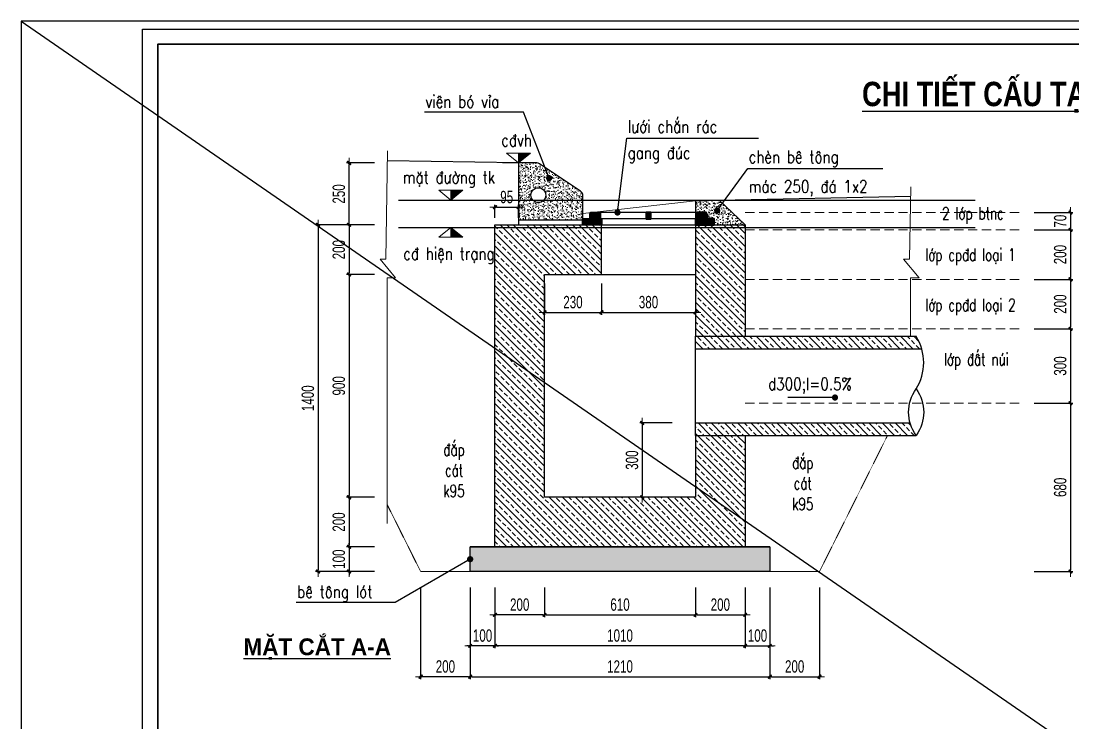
# Model space of a CAD drawing. Header units: inches. Extents: x 144032 to 217447, y 5454 to 57833.
# Drawn here: x 168400 to 172647, y 39862 to 42696 of the extents above; entities that cross this region are included whole.
import ezdxf
from ezdxf.enums import TextEntityAlignment as Align

# ---------------------------------------------------------------- set-up
doc = ezdxf.new("R2010")
doc.units = ezdxf.units.IN
doc.header["$MEASUREMENT"] = 0
doc.linetypes.add('HIDDEN', pattern=[0.375, 0.25, -0.125])
for name, color, linetype, lineweight in [('2 - Text2', 2, 'Continuous', 20), ('Cat', 6, 'HIDDEN', 30), ('LC Dim', 8, 'Continuous', 18), ('LC Hatch', 252, 'Continuous', 9), ('LC MANH DUT', 35, 'HIDDEN', 5), ('LC Net dam 1', 30, 'Continuous', 30), ('LC Net dam2', 6, 'Continuous', 40), ('LC Net thay', 7, 'Continuous', 25), ('LC Text1', 3, 'Continuous', 20), ('LC Text2', 7, 'Continuous', 25), ('net thay', 11, 'Continuous', 20), ('THEP', 1, 'Continuous', 35)]:
    doc.layers.add(name, color=color, linetype=linetype, lineweight=lineweight)
doc.layers.add('ENTTNTHIETKE1', color=2, linetype='Continuous')
doc.layers.add('KHUNGTEN', color=5, linetype='Continuous')
doc.layers.add('KCS_Plotter', color=11, linetype='Continuous', plot=False)
doc.styles.add('EG 1', font='')
doc.styles.add('HOATBIF', font='hoatbif.shx', dxfattribs={"width": 0.7})
doc.styles.add('LC 1', font='')
doc.styles.add('LC 3', font='vnsimli.shx', dxfattribs={"width": 0.75})
doc.styles.add('LC3', font='', dxfattribs={"width": 0.8})
doc.styles.add('T1', font='Vnsimli.shx', dxfattribs={"width": 0.7})
doc.styles.get('EG 1').set_extended_font_data('.VnAvantH', bold=True)
doc.styles.get('LC 1').set_extended_font_data('.VnAvantH', bold=True)
doc.styles.get('LC3').set_extended_font_data('.VnArialH', bold=True)
doc.dimstyles.new('1-100(1-25)', dxfattribs={"dimscale": 25, "dimtxt": 2.5, "dimasz": 0.35, "dimexe": 0.5, "dimexo": 0, "dimgap": 0.8, "dimtad": 1, "dimdec": 0, "dimzin": 0, "dimdsep": 46, "dimtxsty": 'HOATBIF', "dimblk1": 'DOT', "dimblk2": 'DOT', "dimsah": 1, "dimcen": -1, "dimdle": 1, "dimclrd": 256, "dimclre": 256, "dimclrt": 4, "dimadec": 3, "dimazin": 2, "dimtfac": 0.333333, "dimtdec": 0, "dimtix": 1, "dimtmove": 2, "dimatfit": 3, "dimldrblk": 'DOT', "dimfxl": 1, "dimtvp": 0.833333, "dimtolj": 1, "dimtzin": 0, "dimarcsym": 0})
pattern_1 = [(50, (-19003.908, 6138.92), (26.8972568, -2.353205), [2.8125, -30.9375]), (355, (-19003.908, 6138.92), (-5.203175, 28.207205), [2.25, -24.75]), (100.451444, (-19001.666, 6138.725), (21.6940818, 25.8539997), [2.3902572, -26.2928292]), (46.1842, (-19003.908, 6146.42), (40.02155, -6.206973), [4.21875, -46.40625]), (96.635635, (-19000.573, 6145.903), (35.049823, 36.5294475), [3.585388, -39.439266]), (351.184164, (-19003.908, 6146.42), (35.049823, 36.5294475), [3.375, -37.125]), (21, (-19000.158, 6144.546), (22.3840145, -15.0982084), [2.8125, -30.9375]), (326, (-19000.158, 6144.546), (9.124325, 27.1931267), [2.25, -24.75]), (71.451445, (-18998.293, 6143.287), (31.508339, 12.0949182), [2.390257, -26.2928292]), (37.5, (-19003.908, 6138.921), (0.45599457, 12.4835195), [0, -24.45, 0, -25.125, 0, -24.84375]), (7.5, (-19003.908, 6138.921), (9.8651077, 14.7904392), [0, -14.325, 0, -23.8875, 0, -9.46875]), (327.5, (-19012.27, 6138.921), (20.01834136, -0.8458077), [0, -9.375, 0, -29.25, 0, -38.8125]), (317.5, (-19016.02, 6138.92), (21.8694814, 3.7539368), [0, -12.1875, 0, -19.425, 0, -27.5625])]
pattern_2 = [(135, (-21920.408, 14412.42), (-26.516504, -26.516504), []), (135, (-21920.408, 14438.937), (-26.516504, -26.516504), [18.75, -9.375])]

# ---------------------------------------------------------------- blocks, each defined once
blk = doc.blocks.new('TIEUDE1')
at = {"layer": '2 - Text2', "color": 7, "style": 'EG 1'}
blk.add_attdef('TIªU§Ò', text='', height=5, dxfattribs=at).set_placement((0, 0), align=Align.BOTTOM_CENTER)
blk.add_attdef('TL', text='', height=3, dxfattribs=at).set_placement((0, -2), align=Align.TOP_CENTER)
blk = doc.blocks.new('Caodo1')
at = {"layer": 'LC Text1'}
blk.add_hatch(color=4, dxfattribs=at).paths.add_polyline_path([(0, 200), (0, 0), (243, 200)])
at = {"layer": 'LC Text1', "color": 4}
for p, q in [((324, 0), (-324, 0)), ((0, 0), (0, 200))]:
    blk.add_line(p, q, dxfattribs=at)
blk.add_lwpolyline([(-243, 200), (243, 200), (0, 0), (0, 0)], close=True, dxfattribs=at)
at = {"layer": 'LC Text1', "color": 4, "style": 'T1', "width": 0.8}
blk.add_attdef('%%P0,00', text='', height=250, dxfattribs=at).set_placement((-39, 460), align=Align.MIDDLE_CENTER)
blk = doc.blocks.new('DOT')
at = {"layer": 'LC Dim'}
blk.add_line((-3, 0), (3, 0), dxfattribs=at)
at = {"layer": 'LC Dim', "color": 4}
blk.add_line((-1, -1), (1, 1), dxfattribs=at)
blk.add_lwpolyline([(0.5, 1), (-1, -0.5), (-0.5, -1), (1, 0.5)], close=True, dxfattribs=at)
blk = doc.blocks.new('TIEUDE2')
at = {"layer": 'LC Text2', "color": 7, "style": 'LC 1'}
blk.add_attdef('%%UTIªU§Ò', text='', height=3.5, dxfattribs=at).set_placement((0, 0), align=Align.BOTTOM_CENTER)
blk.add_attdef('TL', text='', height=2.2, dxfattribs=at).set_placement((0, -1.8), align=Align.TOP_CENTER)
blk = doc.blocks.new('*D169')
at = {"layer": 'Defpoints', "color": 0, "transparency": 16777216}
for p in [(169724.6, 42123.1), (169827.1, 42123.1), (169827.1, 41873.1)]:
    blk.add_point(p, dxfattribs=at)
at = {"layer": 'LC Dim', "lineweight": -2, "transparency": 16777216}
for p, q in [((169827.1, 42123.1), (169714.6, 42123.1)), ((169724.6, 41880.1), (169724.6, 42116.1)), ((169827.1, 41873.1), (169714.6, 41873.1))]:
    blk.add_line(p, q, dxfattribs=at)
at = {"layer": 'LC Dim', "lineweight": -2, "transparency": 16777216, "xscale": 7, "yscale": 7, "zscale": 7}
for p, rotation in [((169724.6, 42123.1), 90), ((169724.6, 41873.1), 270)]:
    blk.add_blockref('DOT', p, dxfattribs=dict(at, rotation=rotation))
at = {"layer": 'LC Dim', "color": 4, "transparency": 16777216, "insert": (169683.6, 41998.1), "char_height": 50, "attachment_point": 5, "rotation": 90, "style": 'HOATBIF'}
blk.add_mtext('\\A1;250', dxfattribs=at)
blk = doc.blocks.new('_Dot')
at = {"color": 0, "linetype": 'ByBlock', "lineweight": -2}
blk.add_line((-0.5, 0), (-1, 0), dxfattribs=at)
at = {"color": 0, "linetype": 'ByBlock', "const_width": 0.5}
blk.add_lwpolyline([(-0.25, 0, 1), (0.25, 0, 1)], format="xyb", close=True, dxfattribs=at)
blk = doc.blocks.new('*D170')
at = {"layer": 'Defpoints', "color": 0, "transparency": 16777216}
for p in [(169827.1, 41873.1), (169724.6, 41673.1), (169827.1, 41673.1)]:
    blk.add_point(p, dxfattribs=at)
at = {"layer": 'LC Dim', "lineweight": -2, "transparency": 16777216}
for p, q in [((169827.1, 41873.1), (169714.6, 41873.1)), ((169724.6, 41866.1), (169724.6, 41680.1)), ((169827.1, 41673.1), (169714.6, 41673.1))]:
    blk.add_line(p, q, dxfattribs=at)
at = {"layer": 'LC Dim', "lineweight": -2, "transparency": 16777216, "xscale": 7, "yscale": 7, "zscale": 7}
for p, rotation in [((169724.6, 41873.1), 90), ((169724.6, 41673.1), 270)]:
    blk.add_blockref('DOT', p, dxfattribs=dict(at, rotation=rotation))
at = {"layer": 'LC Dim', "color": 4, "transparency": 16777216, "insert": (169683.6, 41773.1), "char_height": 50, "attachment_point": 5, "rotation": 90, "style": 'HOATBIF'}
blk.add_mtext('\\A1;200', dxfattribs=at)
blk = doc.blocks.new('*D171')
at = {"layer": 'Defpoints', "color": 0, "transparency": 16777216}
for p in [(169827.1, 41673.1), (169724.6, 40773.1), (169827.1, 40773.1)]:
    blk.add_point(p, dxfattribs=at)
at = {"layer": 'LC Dim', "lineweight": -2, "transparency": 16777216}
for p, q in [((169827.1, 41673.1), (169714.6, 41673.1)), ((169724.6, 41666.1), (169724.6, 40780.1)), ((169827.1, 40773.1), (169714.6, 40773.1))]:
    blk.add_line(p, q, dxfattribs=at)
at = {"layer": 'LC Dim', "lineweight": -2, "transparency": 16777216, "xscale": 7, "yscale": 7, "zscale": 7}
for p, rotation in [((169724.6, 41673.1), 90), ((169724.6, 40773.1), 270)]:
    blk.add_blockref('DOT', p, dxfattribs=dict(at, rotation=rotation))
at = {"layer": 'LC Dim', "color": 4, "transparency": 16777216, "insert": (169683.6, 41223.1), "char_height": 50, "attachment_point": 5, "rotation": 90, "style": 'HOATBIF'}
blk.add_mtext('\\A1;900', dxfattribs=at)
blk = doc.blocks.new('*D172')
at = {"layer": 'Defpoints', "color": 0, "transparency": 16777216}
for p in [(169827.1, 40773.1), (169724.6, 40573.1), (169827.1, 40573.1)]:
    blk.add_point(p, dxfattribs=at)
at = {"layer": 'LC Dim', "lineweight": -2, "transparency": 16777216}
for p, q in [((169827.1, 40773.1), (169714.6, 40773.1)), ((169724.6, 40766.1), (169724.6, 40580.1)), ((169827.1, 40573.1), (169714.6, 40573.1))]:
    blk.add_line(p, q, dxfattribs=at)
at = {"layer": 'LC Dim', "lineweight": -2, "transparency": 16777216, "xscale": 7, "yscale": 7, "zscale": 7}
for p, rotation in [((169724.6, 40773.1), 90), ((169724.6, 40573.1), 270)]:
    blk.add_blockref('DOT', p, dxfattribs=dict(at, rotation=rotation))
at = {"layer": 'LC Dim', "color": 4, "transparency": 16777216, "insert": (169683.6, 40673.1), "char_height": 50, "attachment_point": 5, "rotation": 90, "style": 'HOATBIF'}
blk.add_mtext('\\A1;200', dxfattribs=at)
blk = doc.blocks.new('*D173')
at = {"layer": 'Defpoints', "color": 0, "transparency": 16777216}
for p in [(169827.1, 40573.1), (169724.6, 40473.1), (169827.1, 40473.1)]:
    blk.add_point(p, dxfattribs=at)
at = {"layer": 'LC Dim', "lineweight": -2, "transparency": 16777216}
for p, q in [((169827.1, 40573.1), (169714.6, 40573.1)), ((169724.6, 40580.1), (169724.6, 40587.1)), ((169724.6, 40573.1), (169724.6, 40473.1)), ((169827.1, 40473.1), (169714.6, 40473.1)), ((169724.6, 40466.1), (169724.6, 40459.1))]:
    blk.add_line(p, q, dxfattribs=at)
at = {"layer": 'LC Dim', "lineweight": -2, "transparency": 16777216, "xscale": 7, "yscale": 7, "zscale": 7}
for p, rotation in [((169724.6, 40573.1), 270), ((169724.6, 40473.1), 90)]:
    blk.add_blockref('DOT', p, dxfattribs=dict(at, rotation=rotation))
at = {"layer": 'LC Dim', "color": 4, "transparency": 16777216, "insert": (169683.6, 40523.1), "char_height": 50, "attachment_point": 5, "rotation": 90, "style": 'HOATBIF'}
blk.add_mtext('\\A1;100', dxfattribs=at)
blk = doc.blocks.new('*D174')
at = {"layer": 'Defpoints', "color": 0, "transparency": 16777216}
for p in [(169827.1, 41873.1), (169599.6, 40473.1), (169827.1, 40473.1)]:
    blk.add_point(p, dxfattribs=at)
at = {"layer": 'LC Dim', "lineweight": -2, "transparency": 16777216}
for p, q in [((169827.1, 41873.1), (169589.6, 41873.1)), ((169599.6, 41866.1), (169599.6, 40480.1)), ((169827.1, 40473.1), (169589.6, 40473.1))]:
    blk.add_line(p, q, dxfattribs=at)
at = {"layer": 'LC Dim', "lineweight": -2, "transparency": 16777216, "xscale": 7, "yscale": 7, "zscale": 7}
for p, rotation in [((169599.6, 41873.1), 90), ((169599.6, 40473.1), 270)]:
    blk.add_blockref('DOT', p, dxfattribs=dict(at, rotation=rotation))
at = {"layer": 'LC Dim', "color": 4, "transparency": 16777216, "insert": (169558.6, 41173.1), "char_height": 50, "attachment_point": 5, "rotation": 90, "style": 'HOATBIF'}
blk.add_mtext('\\A1;1400', dxfattribs=at)
blk = doc.blocks.new('*D175')
at = {"layer": 'Defpoints', "color": 0, "transparency": 16777216}
for p in [(170513.7, 40408.9), (171123.7, 40408.9), (171123.7, 40298.4)]:
    blk.add_point(p, dxfattribs=at)
at = {"layer": 'LC Dim', "lineweight": -2, "transparency": 16777216}
for p, q in [((170513.7, 40408.9), (170513.7, 40288.4)), ((171123.7, 40408.9), (171123.7, 40288.4)), ((170520.7, 40298.4), (171116.7, 40298.4))]:
    blk.add_line(p, q, dxfattribs=at)
at = {"layer": 'LC Dim', "lineweight": -2, "transparency": 16777216, "xscale": 7, "yscale": 7, "zscale": 7, "rotation": 180}
blk.add_blockref('DOT', (170513.7, 40298.4), dxfattribs=at)
at = {"layer": 'LC Dim', "lineweight": -2, "transparency": 16777216, "xscale": 7, "yscale": 7, "zscale": 7}
blk.add_blockref('DOT', (171123.7, 40298.4), dxfattribs=at)
at = {"layer": 'LC Dim', "color": 4, "transparency": 16777216, "insert": (170818.7, 40339.4), "char_height": 50, "attachment_point": 5, "style": 'HOATBIF'}
blk.add_mtext('\\A1;610', dxfattribs=at)
blk = doc.blocks.new('*D176')
at = {"layer": 'Defpoints', "color": 0, "transparency": 16777216}
for p in [(171123.7, 40408.9), (171323.7, 40408.9), (171323.7, 40298.4)]:
    blk.add_point(p, dxfattribs=at)
at = {"layer": 'LC Dim', "lineweight": -2, "transparency": 16777216}
for p, q in [((171123.7, 40408.9), (171123.7, 40288.4)), ((171323.7, 40408.9), (171323.7, 40288.4)), ((171130.7, 40298.4), (171316.7, 40298.4))]:
    blk.add_line(p, q, dxfattribs=at)
at = {"layer": 'LC Dim', "lineweight": -2, "transparency": 16777216, "xscale": 7, "yscale": 7, "zscale": 7, "rotation": 180}
blk.add_blockref('DOT', (171123.7, 40298.4), dxfattribs=at)
at = {"layer": 'LC Dim', "lineweight": -2, "transparency": 16777216, "xscale": 7, "yscale": 7, "zscale": 7}
blk.add_blockref('DOT', (171323.7, 40298.4), dxfattribs=at)
at = {"layer": 'LC Dim', "color": 4, "transparency": 16777216, "insert": (171223.7, 40339.4), "char_height": 50, "attachment_point": 5, "style": 'HOATBIF'}
blk.add_mtext('\\A1;200', dxfattribs=at)
blk = doc.blocks.new('*D177')
at = {"layer": 'Defpoints', "color": 0, "transparency": 16777216}
for p in [(170313.7, 40408.9), (170513.7, 40408.9), (170313.7, 40298.4)]:
    blk.add_point(p, dxfattribs=at)
at = {"layer": 'LC Dim', "lineweight": -2, "transparency": 16777216}
for p, q in [((170313.7, 40408.9), (170313.7, 40288.4)), ((170513.7, 40408.9), (170513.7, 40288.4)), ((170506.7, 40298.4), (170320.7, 40298.4))]:
    blk.add_line(p, q, dxfattribs=at)
at = {"layer": 'LC Dim', "lineweight": -2, "transparency": 16777216, "xscale": 7, "yscale": 7, "zscale": 7, "rotation": 180}
blk.add_blockref('DOT', (170313.7, 40298.4), dxfattribs=at)
at = {"layer": 'LC Dim', "lineweight": -2, "transparency": 16777216, "xscale": 7, "yscale": 7, "zscale": 7}
blk.add_blockref('DOT', (170513.7, 40298.4), dxfattribs=at)
at = {"layer": 'LC Dim', "color": 4, "transparency": 16777216, "insert": (170413.7, 40339.4), "char_height": 50, "attachment_point": 5, "style": 'HOATBIF'}
blk.add_mtext('\\A1;200', dxfattribs=at)
blk = doc.blocks.new('*D178')
at = {"layer": 'Defpoints', "color": 0, "transparency": 16777216}
for p in [(170313.7, 40408.9), (171323.7, 40408.9), (170313.7, 40173.4)]:
    blk.add_point(p, dxfattribs=at)
at = {"layer": 'LC Dim', "lineweight": -2, "transparency": 16777216}
for p, q in [((170313.7, 40408.9), (170313.7, 40163.4)), ((171323.7, 40408.9), (171323.7, 40163.4)), ((171316.7, 40173.4), (170320.7, 40173.4))]:
    blk.add_line(p, q, dxfattribs=at)
at = {"layer": 'LC Dim', "lineweight": -2, "transparency": 16777216, "xscale": 7, "yscale": 7, "zscale": 7, "rotation": 180}
blk.add_blockref('DOT', (170313.7, 40173.4), dxfattribs=at)
at = {"layer": 'LC Dim', "lineweight": -2, "transparency": 16777216, "xscale": 7, "yscale": 7, "zscale": 7}
blk.add_blockref('DOT', (171323.7, 40173.4), dxfattribs=at)
at = {"layer": 'LC Dim', "color": 4, "transparency": 16777216, "insert": (170818.7, 40214.4), "char_height": 50, "attachment_point": 5, "style": 'HOATBIF'}
blk.add_mtext('\\A1;1010', dxfattribs=at)
blk = doc.blocks.new('*D179')
at = {"layer": 'Defpoints', "color": 0, "transparency": 16777216}
for p in [(170213.7, 40408.9), (170313.7, 40408.9), (170213.7, 40173.4)]:
    blk.add_point(p, dxfattribs=at)
at = {"layer": 'LC Dim', "lineweight": -2, "transparency": 16777216}
for p, q in [((170213.7, 40408.9), (170213.7, 40163.4)), ((170313.7, 40408.9), (170313.7, 40163.4)), ((170206.7, 40173.4), (170199.7, 40173.4)), ((170313.7, 40173.4), (170213.7, 40173.4)), ((170320.7, 40173.4), (170327.7, 40173.4))]:
    blk.add_line(p, q, dxfattribs=at)
at = {"layer": 'LC Dim', "lineweight": -2, "transparency": 16777216, "xscale": 7, "yscale": 7, "zscale": 7}
blk.add_blockref('DOT', (170213.7, 40173.4), dxfattribs=at)
at = {"layer": 'LC Dim', "lineweight": -2, "transparency": 16777216, "xscale": 7, "yscale": 7, "zscale": 7, "rotation": 180}
blk.add_blockref('DOT', (170313.7, 40173.4), dxfattribs=at)
at = {"layer": 'LC Dim', "color": 4, "transparency": 16777216, "insert": (170263.7, 40214.4), "char_height": 50, "attachment_point": 5, "style": 'HOATBIF'}
blk.add_mtext('\\A1;100', dxfattribs=at)
blk = doc.blocks.new('*D180')
at = {"layer": 'Defpoints', "color": 0, "transparency": 16777216}
for p in [(171323.7, 40408.9), (171423.7, 40408.9), (171423.7, 40173.4)]:
    blk.add_point(p, dxfattribs=at)
at = {"layer": 'LC Dim', "lineweight": -2, "transparency": 16777216}
for p, q in [((171323.7, 40408.9), (171323.7, 40163.4)), ((171423.7, 40408.9), (171423.7, 40163.4)), ((171316.7, 40173.4), (171309.7, 40173.4)), ((171323.7, 40173.4), (171423.7, 40173.4)), ((171430.7, 40173.4), (171437.7, 40173.4))]:
    blk.add_line(p, q, dxfattribs=at)
at = {"layer": 'LC Dim', "lineweight": -2, "transparency": 16777216, "xscale": 7, "yscale": 7, "zscale": 7}
blk.add_blockref('DOT', (171323.7, 40173.4), dxfattribs=at)
at = {"layer": 'LC Dim', "lineweight": -2, "transparency": 16777216, "xscale": 7, "yscale": 7, "zscale": 7, "rotation": 180}
blk.add_blockref('DOT', (171423.7, 40173.4), dxfattribs=at)
at = {"layer": 'LC Dim', "color": 4, "transparency": 16777216, "insert": (171373.7, 40214.4), "char_height": 50, "attachment_point": 5, "style": 'HOATBIF'}
blk.add_mtext('\\A1;100', dxfattribs=at)
blk = doc.blocks.new('*D181')
at = {"layer": 'Defpoints', "color": 0, "transparency": 16777216}
for p in [(171423.7, 40408.9), (171623.7, 40408.9), (171623.7, 40048.4)]:
    blk.add_point(p, dxfattribs=at)
at = {"layer": 'LC Dim', "lineweight": -2, "transparency": 16777216}
for p, q in [((171423.7, 40408.9), (171423.7, 40038.4)), ((171623.7, 40408.9), (171623.7, 40038.4)), ((171430.7, 40048.4), (171616.7, 40048.4))]:
    blk.add_line(p, q, dxfattribs=at)
at = {"layer": 'LC Dim', "lineweight": -2, "transparency": 16777216, "xscale": 7, "yscale": 7, "zscale": 7, "rotation": 180}
blk.add_blockref('DOT', (171423.7, 40048.4), dxfattribs=at)
at = {"layer": 'LC Dim', "lineweight": -2, "transparency": 16777216, "xscale": 7, "yscale": 7, "zscale": 7}
blk.add_blockref('DOT', (171623.7, 40048.4), dxfattribs=at)
at = {"layer": 'LC Dim', "color": 4, "transparency": 16777216, "insert": (171523.7, 40089.4), "char_height": 50, "attachment_point": 5, "style": 'HOATBIF'}
blk.add_mtext('\\A1;200', dxfattribs=at)
blk = doc.blocks.new('*D182')
at = {"layer": 'Defpoints', "color": 0, "transparency": 16777216}
for p in [(170013.7, 40408.9), (170213.7, 40408.9), (170013.7, 40048.4)]:
    blk.add_point(p, dxfattribs=at)
at = {"layer": 'LC Dim', "lineweight": -2, "transparency": 16777216}
for p, q in [((170013.7, 40408.9), (170013.7, 40038.4)), ((170213.7, 40408.9), (170213.7, 40038.4)), ((170206.7, 40048.4), (170020.7, 40048.4))]:
    blk.add_line(p, q, dxfattribs=at)
at = {"layer": 'LC Dim', "lineweight": -2, "transparency": 16777216, "xscale": 7, "yscale": 7, "zscale": 7, "rotation": 180}
blk.add_blockref('DOT', (170013.7, 40048.4), dxfattribs=at)
at = {"layer": 'LC Dim', "lineweight": -2, "transparency": 16777216, "xscale": 7, "yscale": 7, "zscale": 7}
blk.add_blockref('DOT', (170213.7, 40048.4), dxfattribs=at)
at = {"layer": 'LC Dim', "color": 4, "transparency": 16777216, "insert": (170113.7, 40089.4), "char_height": 50, "attachment_point": 5, "style": 'HOATBIF'}
blk.add_mtext('\\A1;200', dxfattribs=at)
blk = doc.blocks.new('*D183')
at = {"layer": 'Defpoints', "color": 0, "transparency": 16777216}
for p in [(170213.7, 40408.9), (171423.7, 40408.9), (171423.7, 40048.4)]:
    blk.add_point(p, dxfattribs=at)
at = {"layer": 'LC Dim', "lineweight": -2, "transparency": 16777216}
for p, q in [((170213.7, 40408.9), (170213.7, 40038.4)), ((171423.7, 40408.9), (171423.7, 40038.4)), ((170220.7, 40048.4), (171416.7, 40048.4))]:
    blk.add_line(p, q, dxfattribs=at)
at = {"layer": 'LC Dim', "lineweight": -2, "transparency": 16777216, "xscale": 7, "yscale": 7, "zscale": 7, "rotation": 180}
blk.add_blockref('DOT', (170213.7, 40048.4), dxfattribs=at)
at = {"layer": 'LC Dim', "lineweight": -2, "transparency": 16777216, "xscale": 7, "yscale": 7, "zscale": 7}
blk.add_blockref('DOT', (171423.7, 40048.4), dxfattribs=at)
at = {"layer": 'LC Dim', "color": 4, "transparency": 16777216, "insert": (170818.7, 40089.4), "char_height": 50, "attachment_point": 5, "style": 'HOATBIF'}
blk.add_mtext('\\A1;1210', dxfattribs=at)
blk = doc.blocks.new('*D184')
at = {"layer": 'Defpoints', "color": 0, "transparency": 16777216}
for p in [(171029.1, 41073.1), (170908.1, 40773.1), (171029.1, 40773.1)]:
    blk.add_point(p, dxfattribs=at)
at = {"layer": 'LC Dim', "lineweight": -2, "transparency": 16777216}
for p, q in [((171029.1, 41073.1), (170898.1, 41073.1)), ((170908.1, 41066.1), (170908.1, 40780.1)), ((171029.1, 40773.1), (170898.1, 40773.1))]:
    blk.add_line(p, q, dxfattribs=at)
at = {"layer": 'LC Dim', "lineweight": -2, "transparency": 16777216, "xscale": 7, "yscale": 7, "zscale": 7}
for p, rotation in [((170908.1, 41073.1), 90), ((170908.1, 40773.1), 270)]:
    blk.add_blockref('DOT', p, dxfattribs=dict(at, rotation=rotation))
at = {"layer": 'LC Dim', "color": 4, "transparency": 16777216, "insert": (170867.1, 40923.1), "char_height": 50, "attachment_point": 5, "rotation": 90, "style": 'HOATBIF'}
blk.add_mtext('\\A1;300', dxfattribs=at)
blk = doc.blocks.new('*D185')
at = {"layer": 'Defpoints', "color": 0, "transparency": 16777216}
for p in [(170408.7, 41944.4), (170313.7, 41901.9), (170408.7, 41901.9)]:
    blk.add_point(p, dxfattribs=at)
at = {"layer": 'LC Dim', "lineweight": -2, "transparency": 16777216}
for p, q in [((170313.7, 41901.9), (170313.7, 41954.4)), ((170320.7, 41944.4), (170401.7, 41944.4)), ((170408.7, 41901.9), (170408.7, 41954.4))]:
    blk.add_line(p, q, dxfattribs=at)
at = {"layer": 'LC Dim', "lineweight": -2, "transparency": 16777216, "xscale": 7, "yscale": 7, "zscale": 7, "rotation": 180}
blk.add_blockref('DOT', (170313.7, 41944.4), dxfattribs=at)
at = {"layer": 'LC Dim', "lineweight": -2, "transparency": 16777216, "xscale": 7, "yscale": 7, "zscale": 7}
blk.add_blockref('DOT', (170408.7, 41944.4), dxfattribs=at)
at = {"layer": 'LC Dim', "color": 4, "transparency": 16777216, "insert": (170361.2, 41985.4), "char_height": 50, "attachment_point": 5, "style": 'HOATBIF'}
blk.add_mtext('\\A1;95', dxfattribs=at)
blk = doc.blocks.new('*D186')
at = {"layer": 'Defpoints', "color": 0, "transparency": 16777216}
for p in [(170513.7, 41636.9), (170743.7, 41636.9), (170743.7, 41519.9)]:
    blk.add_point(p, dxfattribs=at)
at = {"layer": 'LC Dim', "lineweight": -2, "transparency": 16777216}
for p, q in [((170513.7, 41636.9), (170513.7, 41509.9)), ((170743.7, 41636.9), (170743.7, 41509.9)), ((170520.7, 41519.9), (170736.7, 41519.9))]:
    blk.add_line(p, q, dxfattribs=at)
at = {"layer": 'LC Dim', "lineweight": -2, "transparency": 16777216, "xscale": 7, "yscale": 7, "zscale": 7, "rotation": 180}
blk.add_blockref('DOT', (170513.7, 41519.9), dxfattribs=at)
at = {"layer": 'LC Dim', "lineweight": -2, "transparency": 16777216, "xscale": 7, "yscale": 7, "zscale": 7}
blk.add_blockref('DOT', (170743.7, 41519.9), dxfattribs=at)
at = {"layer": 'LC Dim', "color": 4, "transparency": 16777216, "insert": (170628.7, 41560.9), "char_height": 50, "attachment_point": 5, "style": 'HOATBIF'}
blk.add_mtext('\\A1;230', dxfattribs=at)
blk = doc.blocks.new('*D187')
at = {"layer": 'Defpoints', "color": 0, "transparency": 16777216}
for p in [(170743.7, 41636.9), (171123.7, 41636.9), (171123.7, 41519.9)]:
    blk.add_point(p, dxfattribs=at)
at = {"layer": 'LC Dim', "lineweight": -2, "transparency": 16777216}
for p, q in [((170743.7, 41636.9), (170743.7, 41509.9)), ((171123.7, 41636.9), (171123.7, 41509.9)), ((170750.7, 41519.9), (171116.7, 41519.9))]:
    blk.add_line(p, q, dxfattribs=at)
at = {"layer": 'LC Dim', "lineweight": -2, "transparency": 16777216, "xscale": 7, "yscale": 7, "zscale": 7, "rotation": 180}
blk.add_blockref('DOT', (170743.7, 41519.9), dxfattribs=at)
at = {"layer": 'LC Dim', "lineweight": -2, "transparency": 16777216, "xscale": 7, "yscale": 7, "zscale": 7}
blk.add_blockref('DOT', (171123.7, 41519.9), dxfattribs=at)
at = {"layer": 'LC Dim', "color": 4, "transparency": 16777216, "insert": (170933.7, 41560.9), "char_height": 50, "attachment_point": 5, "style": 'HOATBIF'}
blk.add_mtext('\\A1;380', dxfattribs=at)
blk = doc.blocks.new('*D545')
at = {"layer": 'Defpoints', "color": 0, "transparency": 16777216}
for p in [(172491, 41923.2), (172491, 41853.2), (172637, 41853.2)]:
    blk.add_point(p, dxfattribs=at)
at = {"layer": 'LC Dim', "lineweight": -2, "transparency": 16777216}
for p, q in [((172491, 41923.2), (172647, 41923.2)), ((172637, 41930.2), (172637, 41937.2)), ((172637, 41923.2), (172637, 41853.2)), ((172491, 41853.2), (172647, 41853.2)), ((172637, 41846.2), (172637, 41839.2))]:
    blk.add_line(p, q, dxfattribs=at)
at = {"layer": 'LC Dim', "lineweight": -2, "transparency": 16777216, "xscale": 7, "yscale": 7, "zscale": 7}
for p, rotation in [((172637, 41923.2), 270), ((172637, 41853.2), 90)]:
    blk.add_blockref('DOT', p, dxfattribs=dict(at, rotation=rotation))
at = {"layer": 'LC Dim', "color": 4, "transparency": 16777216, "insert": (172596, 41888.2), "char_height": 50, "attachment_point": 5, "rotation": 90, "style": 'HOATBIF'}
blk.add_mtext('\\A1;70', dxfattribs=at)
blk = doc.blocks.new('*D546')
at = {"layer": 'Defpoints', "color": 0, "transparency": 16777216}
for p in [(172491, 41853.2), (172491, 41653.2), (172637, 41653.2)]:
    blk.add_point(p, dxfattribs=at)
at = {"layer": 'LC Dim', "lineweight": -2, "transparency": 16777216}
for p, q in [((172491, 41853.2), (172647, 41853.2)), ((172637, 41846.2), (172637, 41660.2)), ((172491, 41653.2), (172647, 41653.2))]:
    blk.add_line(p, q, dxfattribs=at)
at = {"layer": 'LC Dim', "lineweight": -2, "transparency": 16777216, "xscale": 7, "yscale": 7, "zscale": 7}
for p, rotation in [((172637, 41853.2), 90), ((172637, 41653.2), 270)]:
    blk.add_blockref('DOT', p, dxfattribs=dict(at, rotation=rotation))
at = {"layer": 'LC Dim', "color": 4, "transparency": 16777216, "insert": (172596, 41753.2), "char_height": 50, "attachment_point": 5, "rotation": 90, "style": 'HOATBIF'}
blk.add_mtext('\\A1;200', dxfattribs=at)
blk = doc.blocks.new('*D547')
at = {"layer": 'Defpoints', "color": 0, "transparency": 16777216}
for p in [(172491, 41653.2), (172491, 41453.2), (172637, 41453.2)]:
    blk.add_point(p, dxfattribs=at)
at = {"layer": 'LC Dim', "lineweight": -2, "transparency": 16777216}
for p, q in [((172491, 41653.2), (172647, 41653.2)), ((172637, 41646.2), (172637, 41460.2)), ((172491, 41453.2), (172647, 41453.2))]:
    blk.add_line(p, q, dxfattribs=at)
at = {"layer": 'LC Dim', "lineweight": -2, "transparency": 16777216, "xscale": 7, "yscale": 7, "zscale": 7}
for p, rotation in [((172637, 41653.2), 90), ((172637, 41453.2), 270)]:
    blk.add_blockref('DOT', p, dxfattribs=dict(at, rotation=rotation))
at = {"layer": 'LC Dim', "color": 4, "transparency": 16777216, "insert": (172596, 41553.2), "char_height": 50, "attachment_point": 5, "rotation": 90, "style": 'HOATBIF'}
blk.add_mtext('\\A1;200', dxfattribs=at)
blk = doc.blocks.new('*D548')
at = {"layer": 'Defpoints', "color": 0, "transparency": 16777216}
for p in [(172491, 41453.2), (172491, 41153.2), (172637, 41153.2)]:
    blk.add_point(p, dxfattribs=at)
at = {"layer": 'LC Dim', "lineweight": -2, "transparency": 16777216}
for p, q in [((172491, 41453.2), (172647, 41453.2)), ((172637, 41446.2), (172637, 41160.2)), ((172491, 41153.2), (172647, 41153.2))]:
    blk.add_line(p, q, dxfattribs=at)
at = {"layer": 'LC Dim', "lineweight": -2, "transparency": 16777216, "xscale": 7, "yscale": 7, "zscale": 7}
for p, rotation in [((172637, 41453.2), 90), ((172637, 41153.2), 270)]:
    blk.add_blockref('DOT', p, dxfattribs=dict(at, rotation=rotation))
at = {"layer": 'LC Dim', "color": 4, "transparency": 16777216, "insert": (172596, 41303.2), "char_height": 50, "attachment_point": 5, "rotation": 90, "style": 'HOATBIF'}
blk.add_mtext('\\A1;300', dxfattribs=at)
blk = doc.blocks.new('*D549')
at = {"layer": 'Defpoints', "color": 0, "transparency": 16777216}
for p in [(172491, 41153.2), (172491, 40473.1), (172637, 40473.1)]:
    blk.add_point(p, dxfattribs=at)
at = {"layer": 'LC Dim', "lineweight": -2, "transparency": 16777216}
for p, q in [((172491, 41153.2), (172647, 41153.2)), ((172637, 41146.2), (172637, 40480.1)), ((172491, 40473.1), (172647, 40473.1))]:
    blk.add_line(p, q, dxfattribs=at)
at = {"layer": 'LC Dim', "lineweight": -2, "transparency": 16777216, "xscale": 7, "yscale": 7, "zscale": 7}
for p, rotation in [((172637, 41153.2), 90), ((172637, 40473.1), 270)]:
    blk.add_blockref('DOT', p, dxfattribs=dict(at, rotation=rotation))
at = {"layer": 'LC Dim', "color": 4, "transparency": 16777216, "insert": (172596, 40813.2), "char_height": 50, "attachment_point": 5, "rotation": 90, "style": 'HOATBIF'}
blk.add_mtext('\\A1;680', dxfattribs=at)
blk = doc.blocks.new('khung vpn')
at = {"layer": 'Defpoints'}
for p, q in [((52556.46, -4195.446), (52498.758, -4195.446)), ((52498.758, -4195.446), (52498.758, -4235.276))]:
    blk.add_line(p, q, dxfattribs=at)
at = {"layer": 'KHUNGTEN'}
blk.add_lwpolyline([(52556.243, -4234.885), (52502.048, -4234.885), (52502.048, -4195.662), (52556.243, -4195.662)], close=True, dxfattribs=at)
at = {"layer": 'THEP'}
blk.add_lwpolyline([(52555.832, -4234.474), (52502.459, -4234.474), (52502.459, -4196.073), (52555.832, -4196.073)], close=True, dxfattribs=at)

msp = doc.modelspace()

# ---------------------------------------------------------------- hatches: boundary and pattern name
at = {"layer": 'LC Hatch'}
h = msp.add_hatch(dxfattribs=at)
h.set_pattern_fill('AR-CONC', color=256, scale=3.75, style=0)
h.set_pattern_definition(pattern_1)
h.paths.add_polyline_path([(170408.7, 41893.1), (170408.7, 42123.1), (170482.6, 42123.1, -0.148063), (170493.7, 42119.8), (170659.8, 42009.1, -0.250765), (170668.7, 41992.4), (170668.7, 41893.1)])
h.paths.add_polyline_path([(170518.7, 41993.1, 1), (170458.7, 41993.1, 1)], flags=16)
h = msp.add_hatch(dxfattribs=at)
h.set_pattern_fill('AR-CONC', color=256, scale=3.75, style=0)
h.set_pattern_definition(pattern_1)
h.paths.add_polyline_path([(171160.8, 41971.3), (171218.3, 41973.2), (171323.7, 41873.1), (171123.7, 41873.1), (171123.7, 41970.1), (171160.8, 41970.1)])
h = msp.add_hatch(dxfattribs=at)
h.set_pattern_fill('ANSI37', color=8, scale=20, style=0)
h.set_pattern_definition([(45, (158869.8276, 43331.537), (-1.76776695, 1.76776695), []), (135, (158869.8276, 43331.537), (-1.76776695, -1.76776695), [])])
h.paths.add_polyline_path([(170668.7, 41873.1), (170668.7, 41898.1), (170698.7, 41898.1), (170698.7, 41919.1, -0.414214), (170702.7, 41923.1), (170714.7, 41923.1, -0.414214), (170718.7, 41919.1), (170718.7, 41898.1), (170743.7, 41898.1), (170743.7, 41873.1)])
h = msp.add_hatch(dxfattribs=at)
h.set_pattern_fill('ANSI37', color=8, scale=20, style=0)
h.set_pattern_definition([(45, (232305.4154, 66991.1475), (-1.76776695, 1.76776695), []), (135, (232305.4154, 66991.1475), (-1.76776695, -1.76776695), [])])
h.paths.add_polyline_path([(171128.7, 41923.1), (171144.7, 41923.1, -0.414214), (171148.7, 41919.1), (171148.7, 41898.1), (171128.7, 41898.1)])
h.paths.add_polyline_path([(170923.7, 41923.1), (170943.7, 41923.1), (170943.7, 41898.1), (170923.7, 41898.1)])
h.paths.add_polyline_path([(170718.7, 41919.1, -0.414214), (170722.7, 41923.1), (170738.7, 41923.1), (170738.7, 41898.1), (170718.7, 41898.1)])
h = msp.add_hatch(dxfattribs=at)
h.set_pattern_fill('ANSI37', color=8, scale=20, style=0)
h.set_pattern_definition([(45, (-21920.408, 14462.4207), (-1.767766953, 1.767766953), []), (135, (-21920.408, 14462.4207), (-1.767766953, -1.767766953), [])])
h.paths.add_polyline_path([(171198.7, 41873.1), (171198.7, 41898.1), (171168.7, 41898.1), (171168.7, 41919.1, 0.414214), (171164.7, 41923.1), (171152.7, 41923.1, 0.414214), (171148.7, 41919.1), (171148.7, 41898.1), (171123.7, 41898.1), (171123.7, 41873.1)])
h = msp.add_hatch(dxfattribs=at)
h.set_pattern_fill('ANSI33', color=256, scale=150, angle=90)
h.set_pattern_definition(pattern_2)
h.paths.add_polyline_path([(171323.7, 41873.1), (171123.7, 41873.1), (171123.7, 41423.1), (171323.7, 41423.1)])
h.paths.add_polyline_path([(171323.7, 41023.1), (171123.7, 41023.1), (171123.7, 40773.1), (170513.7, 40773.1), (170513.7, 41673.1), (170743.7, 41673.1), (170743.7, 41873.1), (170668.7, 41873.1), (170408.7, 41873.1), (170313.7, 41873.1), (170313.7, 40573.1), (171323.7, 40573.1)])
h = msp.add_hatch(dxfattribs=at)
h.set_pattern_fill('ANSI33', color=256, scale=150, angle=90)
h.set_pattern_definition(pattern_2)
h.paths.add_polyline_path([(172036.6, 41373.1, 0.068721), (172014.1, 41423.1), (171123.7, 41423.1), (171123.7, 41373.1)])
h = msp.add_hatch(dxfattribs=at)
h.set_pattern_fill('ANSI33', color=256, scale=150, angle=90)
h.set_pattern_definition([(135, (-19003.908, 6138.92), (-26.516504, -26.516504), []), (135, (-19003.908, 6165.437), (-26.516504, -26.516504), [18.75, -9.375])])
h.paths.add_polyline_path([(172014.1, 41023.1, -0.087954), (171989.7, 41073.1), (171123.7, 41073.1), (171123.7, 41023.1)])
h = msp.add_hatch(dxfattribs=at)
h.set_pattern_fill('AR-CONC', color=256, scale=3.75, style=0)
h.set_pattern_definition(pattern_1)
h.paths.add_polyline_path([(171423.7, 40473.1), (171423.7, 40573.1), (170213.7, 40573.1), (170213.7, 40473.1)])

# ---------------------------------------------------------------- linework, layer by layer
at = {"layer": 'Cat', "lineweight": 15}
for points in [[(171423.7, 40473.1), (171623.7, 40473.1), (171898.7, 41023.1)], [(170213.7, 40473.1), (170013.7, 40473.1), (169878.6, 40743.4)]]:
    msp.add_lwpolyline(points, dxfattribs=at)
at = {"layer": 'KCS_Plotter'}
msp.add_line((168400.5, 42696.3), (177005.9, 36756.1), dxfattribs=at)
at = {"layer": 'LC Dim'}
for points in [[(169880.4, 42172), (169873.9, 41734.9), (169850.5, 41734.9), (169912.9, 41659), (169878.6, 41659), (169878.6, 40667.6)], [(171993.4, 42027), (171986.9, 41734.9), (171963.5, 41734.9), (172025.9, 41659), (171991.6, 41659), (171991.6, 41423.1)]]:
    msp.add_lwpolyline(points, dxfattribs=at)
at = {"layer": 'LC MANH DUT', "ltscale": 150}
for points in [[(171323.7, 41923.2), (172447.5, 41923.2)], [(171323.7, 41853.2), (172447.5, 41853.2)], [(171323.7, 41653.2), (172447.5, 41653.2)], [(171323.7, 41453.2), (172447.5, 41453.2)], [(171323.7, 41153.2), (172447.5, 41153.2)]]:
    msp.add_lwpolyline(points, dxfattribs=at)
at = {"layer": 'LC Net dam 1'}
for points in [[(170408.7, 42123.1), (169879.8, 42131.1)], [(170313.7, 40573.1), (170313.7, 41873.1), (171323.7, 41873.1), (171218.3, 41973.2)], [(171123.7, 41970.1), (171218.3, 41973.2)], [(171123.7, 41970.1), (171123.7, 41423.1)], [(171218.3, 41973.2), (171992.5, 41988.7)], [(171123.7, 41023.1), (171123.7, 40773.1), (170513.7, 40773.1), (170513.7, 41673.1), (170743.7, 41673.1), (170743.7, 41873.1)], [(171323.7, 41873.1), (171323.7, 41423.1)], [(171323.7, 41023.1), (171323.7, 40573.1)], [(171423.7, 40573.1), (170213.7, 40573.1), (171423.7, 40573.1), (171423.7, 40473.1), (170213.7, 40473.1), (170213.7, 40573.1)]]:
    msp.add_lwpolyline(points, dxfattribs=at)
at = {"layer": 'LC Net dam2'}
msp.add_line((170668.7, 41873.1), (170668.7, 41872.8), dxfattribs=at)
for points in [[(170718.7, 41898.1), (170743.7, 41898.1), (170743.7, 41873.1), (170668.7, 41873.1), (170668.7, 41898.1), (170698.7, 41898.1), (170698.7, 41919.1, -0.414214), (170702.7, 41923.1), (170714.7, 41923.1, -0.414214), (170718.7, 41919.1)], [(170722.7, 41923.1), (170738.7, 41923.1), (170738.7, 41898.1), (170718.7, 41898.1), (170718.7, 41919.1, -0.414214)], [(171148.7, 41898.1), (171123.7, 41898.1), (171123.7, 41873.1), (171198.7, 41873.1), (171198.7, 41898.1), (171168.7, 41898.1), (171168.7, 41919.1, 0.414214), (171164.7, 41923.1), (171152.7, 41923.1, 0.414214), (171148.7, 41919.1)], [(171144.7, 41923.1), (171128.7, 41923.1), (171128.7, 41898.1), (171148.7, 41898.1), (171148.7, 41919.1, 0.414214)]]:
    msp.add_lwpolyline(points, format="xyb", close=True, dxfattribs=at)
msp.add_lwpolyline([(170943.7, 41923.1), (170923.7, 41923.1), (170923.7, 41898.1), (170943.7, 41898.1)], close=True, dxfattribs=at)
msp.add_lwpolyline([(172037.5, 41073.1), (172038.1, 41073.1)], dxfattribs=at)
at = {"layer": 'LC Net thay'}
for p, q in [((171128.7, 41923.1), (170738.7, 41923.1)), ((170408.7, 41893.1), (170408.7, 41873.1)), ((171123.7, 41898.1), (170743.7, 41898.1))]:
    msp.add_line(p, q, dxfattribs=at)
msp.add_lwpolyline([(170408.7, 41893.1), (170668.7, 41893.1), (170668.7, 41992.4, 0.250765), (170659.8, 42009.1), (170493.7, 42119.8, 0.148069), (170482.6, 42123.1), (170408.7, 42123.1)], format="xyb", close=True, dxfattribs=at)
for points in [[(169925, 41973.2), (172253, 41973.2)], [(170408.7, 41873.1), (170668.7, 41873.1), (170668.7, 41893.1)], [(169925, 41863.2), (172253, 41863.2)], [(170743.7, 41673.1), (171123.7, 41673.1)], [(171123.7, 41023.1), (171123.7, 41423.1)], [(171123.7, 41423.1), (172014.1, 41423.1)], [(171123.7, 41373.1), (172036.6, 41373.1)], [(171123.7, 41073.1), (171989.7, 41073.1)], [(171123.7, 41023.1), (172014.1, 41023.1)]]:
    msp.add_lwpolyline(points, dxfattribs=at)
msp.add_lwpolyline([(172014.1, 41210.6, -0.325333), (172014.1, 41023.1, -0.325333), (172014.1, 41210.6, 0.287059), (172014.1, 41423.1)], format="xyb", dxfattribs=at)
msp.add_circle((170488.7, 41993.1), 30, dxfattribs=at)
at = {"layer": 'net thay'}
msp.add_lwpolyline([(171123.7, 41970.1), (170668.7, 41919.7)], dxfattribs=at)

# ---------------------------------------------------------------- block references
at = {"layer": 'ENTTNTHIETKE1', "color": 6, "xscale": 149.1374645994381, "yscale": 149.1374645994381, "zscale": 149.1374645994381}
msp.add_blockref('khung vpn', (-7661131.2, 668394.4), dxfattribs=at)
at = {"layer": 'LC Text1'}
ref = msp.add_blockref('Caodo1', (170408.7, 42123.1), dxfattribs=dict(at, xscale=0.1999999948311597, yscale=0.1999999948311597, zscale=0.1999999948311597))
ref.add_attrib('%%P0,00', 'c®vh', dxfattribs={"layer": 'LC Text2', "height": 50, "style": 'T1', "width": 0.8}).set_placement((170400.9, 42215), align=Align.MIDDLE_CENTER)
ref = msp.add_blockref('Caodo1', (170135.5, 41973.2, 0), dxfattribs=dict(at, xscale=0.2000062016392883, yscale=0.2000062016392883, zscale=0.2000062016392883, rotation=359.999216292062))
ref.add_attrib('%%P0,00', 'mÆt ®\xadêng tk', dxfattribs={"layer": 'LC Text2', "height": 50.002, "rotation": 359.9992, "style": 'T1', "width": 0.8}).set_placement((170127.7, 42065.1, 0), align=Align.MIDDLE_CENTER)
ref = msp.add_blockref('Caodo1', (170135.5, 41863.2, 0), dxfattribs=dict(at, xscale=-0.2000062016392883, yscale=0.2000062016392883, zscale=0.2000062016392883, rotation=179.9992162920602))
ref.add_attrib('%%P0,00', 'c® hiÖn tr¹ng', dxfattribs={"layer": 'LC Text2', "height": 50.002, "rotation": 359.9992, "style": 'T1', "width": 0.8}).set_placement((170127.7, 41757, 0), align=Align.MIDDLE_CENTER)
at = {"layer": 'LC Text2'}
ref = msp.add_blockref('TIEUDE1', (172581.6, 42322.9, 0), dxfattribs=dict(at, xscale=20.00062016392256, yscale=20.00062016392256, zscale=20.00062016392256, rotation=359.999216292062))
ref.add_attrib('TIªU§Ò', '%%Uchi tiÕt cÊu t¹o ga lo¹i 2', dxfattribs={"color": 7, "height": 98.491, "rotation": 359.9992, "style": 'LC3', "width": 0.8}).set_placement((172581.6, 42322.9), align=Align.BOTTOM_CENTER)
ref = msp.add_blockref('TIEUDE2', (169596.1, 40114.9, 0), dxfattribs=dict(at, xscale=20.00062016392256, yscale=20.00062016392256, zscale=20.00062016392256, rotation=359.999216292062))
ref.add_attrib('%%UTIªU§Ò', '%%UmÆt c¾t a-a', dxfattribs={"color": 7, "height": 67.925, "rotation": 359.9992, "style": 'LC 1'}).set_placement((169596.1, 40114.9), align=Align.BOTTOM_CENTER)

# ---------------------------------------------------------------- texts
at = {"layer": 'LC Text1', "color": 3, "style": 'LC 3', "width": 0.8}
for s, height, p in [('viªn bã vØa', 50.002, (170033.2, 42346.4)), ('l\xadíi ch¾n r¸c', 50.002, (170849.6, 42245.4)), ('gang ®óc', 50, (170849.6, 42139.4)), ('chÌn bª t«ng', 50.002, (171338.1, 42122.9)), ('m¸c 250, ®¸ 1x2', 50.002, (171338.1, 42003.4)), ('d300;I=0.5%%%', 50.002, (171416.6, 41205.9)), ('bª t«ng lãt', 50.002, (169515.2, 40366.9))]:
    msp.add_text(s, height=height, rotation=359.9992, dxfattribs=at).set_placement(p)
at = {"layer": 'LC Text1', "color": 3, "style": 'LC 3', "width": 0.7}
for s, p in [('2 líp btnc', (172243.5, 41894.5)), ('líp cp®d lo¹i 1', (172233.5, 41727.5)), ('líp cp®d lo¹i 2', (172233.5, 41525))]:
    msp.add_text(s, height=50, dxfattribs=at).set_placement(p, align=Align.CENTER)
at = {"layer": 'LC Text1', "color": 3, "char_height": 50, "attachment_point": 2, "style": 'LC 3'}
for s, insert, width in [('{\\W0.7;líp ®Êt nói}', (172256.8, 41355), 389.915), ('{\\W0.7;®¾p c¸t k95}', (170148.4, 40990.6), 93.833), ('{\\W0.7;®¾p c¸t k95}', (171556.4, 40937.6), 93.833)]:
    msp.add_mtext(s, dxfattribs=dict(at, insert=insert, width=width))

# ---------------------------------------------------------------- dimensions: what is measured, and where the dimension line sits
at = {"layer": 'LC Dim'}
for base, p1, p2, picture, middle in [((169724.6, 42123.1), (169827.1, 41873.1), (169827.1, 42123.1), '*D169', (169683.6, 41998.1)), ((172637, 41853.2), (172491, 41923.2), (172491, 41853.2), '*D545', (172596, 41888.2)), ((169599.6, 40473.1), (169827.1, 41873.1), (169827.1, 40473.1), '*D174', (169558.6, 41173.1)), ((169724.6, 41673.1), (169827.1, 41873.1), (169827.1, 41673.1), '*D170', (169683.6, 41773.1)), ((172637, 41653.2), (172491, 41853.2), (172491, 41653.2), '*D546', (172596, 41753.2)), ((169724.6, 40773.1), (169827.1, 41673.1), (169827.1, 40773.1), '*D171', (169683.6, 41223.1)), ((172637, 41453.2), (172491, 41653.2), (172491, 41453.2), '*D547', (172596, 41553.2)), ((172637, 41153.2), (172491, 41453.2), (172491, 41153.2), '*D548', (172596, 41303.2)), ((172637, 40473.1), (172491, 41153.2), (172491, 40473.1), '*D549', (172596, 40813.2)), ((170908.1, 40773.1), (171029.1, 41073.1), (171029.1, 40773.1), '*D184', (170867.1, 40923.1)), ((169724.6, 40573.1), (169827.1, 40773.1), (169827.1, 40573.1), '*D172', (169683.6, 40673.1)), ((169724.6, 40473.1), (169827.1, 40573.1), (169827.1, 40473.1), '*D173', (169683.6, 40523.1))]:
    dim = msp.add_linear_dim(base=base, p1=p1, p2=p2, angle=90, dimstyle='1-100(1-25)', override={"dimscale": 20}, dxfattribs=at)
    dim.commit()
    dim.dimension.update_dxf_attribs({"geometry": picture, "text_midpoint": middle})
for base, p1, p2, picture, middle in [((170408.7, 41944.4), (170313.7, 41901.9), (170408.7, 41901.9), '*D185', (170361.2, 41985.4)), ((170743.7, 41519.9), (170513.7, 41636.9), (170743.7, 41636.9), '*D186', (170628.7, 41560.9)), ((171123.7, 41519.9), (170743.7, 41636.9), (171123.7, 41636.9), '*D187', (170933.7, 41560.9)), ((170013.7, 40048.4), (170213.7, 40408.9), (170013.7, 40408.9), '*D182', (170113.7, 40089.4)), ((170213.7, 40173.4), (170313.7, 40408.9), (170213.7, 40408.9), '*D179', (170263.7, 40214.4)), ((171423.7, 40048.4), (170213.7, 40408.9), (171423.7, 40408.9), '*D183', (170818.7, 40089.4)), ((170313.7, 40298.4), (170513.7, 40408.9), (170313.7, 40408.9), '*D177', (170413.7, 40339.4)), ((170313.7, 40173.4), (171323.7, 40408.9), (170313.7, 40408.9), '*D178', (170818.7, 40214.4)), ((171123.7, 40298.4), (170513.7, 40408.9), (171123.7, 40408.9), '*D175', (170818.7, 40339.4)), ((171323.7, 40298.4), (171123.7, 40408.9), (171323.7, 40408.9), '*D176', (171223.7, 40339.4)), ((171423.7, 40173.4), (171323.7, 40408.9), (171423.7, 40408.9), '*D180', (171373.7, 40214.4)), ((171623.7, 40048.4), (171423.7, 40408.9), (171623.7, 40408.9), '*D181', (171523.7, 40089.4))]:
    dim = msp.add_linear_dim(base=base, p1=p1, p2=p2, dimstyle='1-100(1-25)', override={"dimscale": 20}, dxfattribs=at)
    dim.commit()
    dim.dimension.update_dxf_attribs({"geometry": picture, "text_midpoint": middle})

# ---------------------------------------------------------------- leaders
at = {"layer": 'LC Dim', "color": 3}
for points in [[(170532.6, 42061.9), (170429.2, 42327.9), (170029, 42327.9)], [(170808.6, 41923.1), (170846, 42223.9), (171377.6, 42223.9)], [(171211.1, 41930.9), (171334.5, 42101.4), (171880.1, 42101.4)], [(170213.7, 40523.1), (169911.2, 40348.4), (169511, 40348.4)]]:
    msp.add_leader(points, dimstyle='1-100(1-25)', override={"dimasz": 1, "dimtad": 0}, dxfattribs=at)
at = {"layer": 'LC Net thay', "color": 3}
msp.add_leader([(171686.6, 41175.9), (171496.1, 41175.9)], dimstyle='1-100(1-25)', override={"dimasz": 1, "dimgap": 0.8, "dimtad": 0}, dxfattribs=at)

doc.saveas('drawing.dxf')
